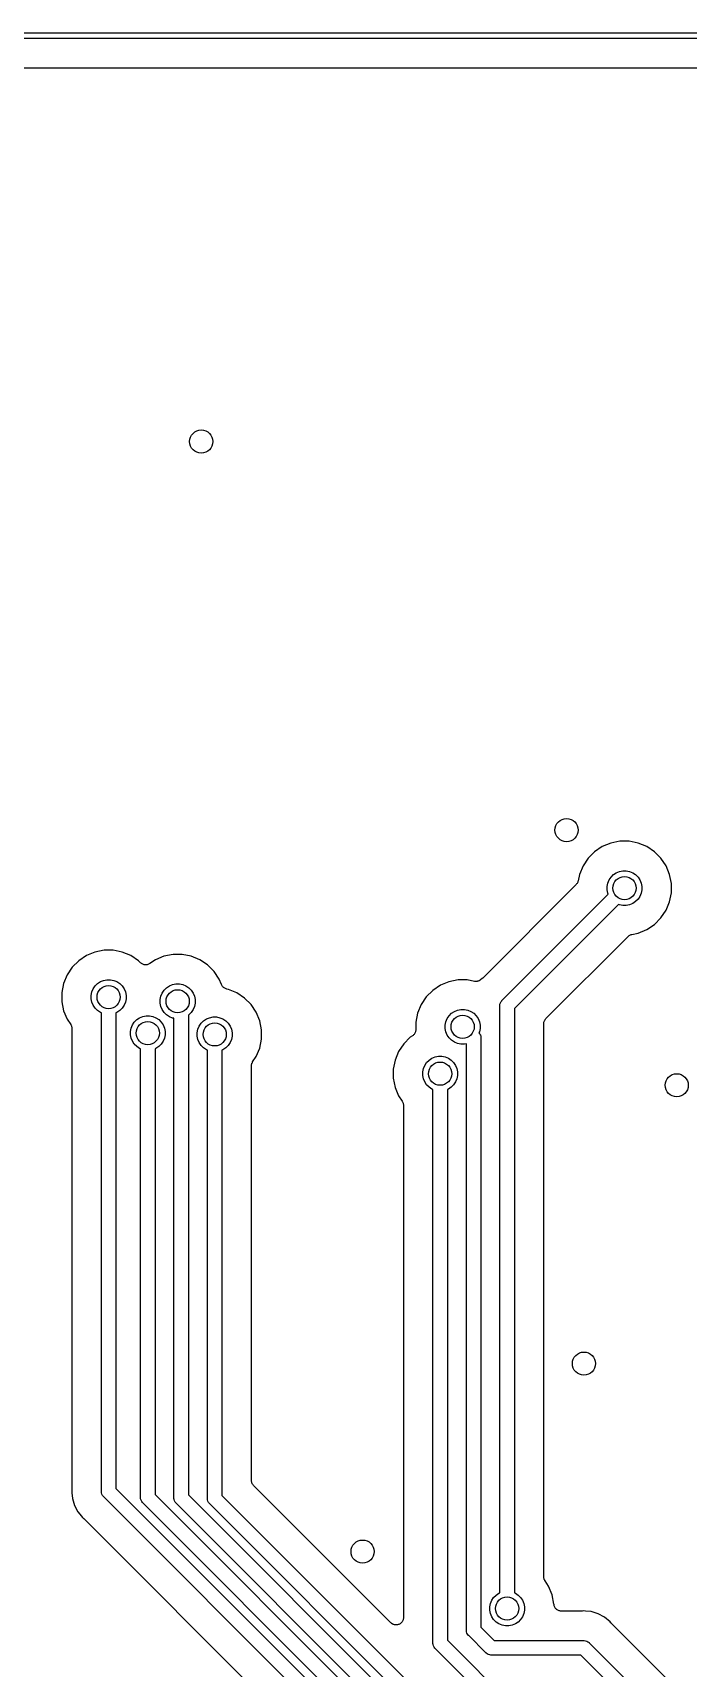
# Model space of a CAD drawing. Extents: x 3.61 to 7.55, y -5.8 to -3.38.
# Drawn here: x 4.307 to 4.752, y -4.49 to -3.38 of the extents above; entities that cross this region are included whole.
import ezdxf

# ---------------------------------------------------------------- set-up
doc = ezdxf.new("R2010")
doc.units = 0
doc.header["$MEASUREMENT"] = 0
doc.layers.add('BLACK', color=7, linetype='CONTINUOUS')

msp = doc.modelspace()

# ---------------------------------------------------------------- linework, layer by layer
at = {"layer": 'BLACK', "linetype": 'CONTINUOUS'}
for p, q in [((3.60836, -3.37992), (7.54518, -3.37992)), ((7.54331, -3.38386), (3.61024, -3.38386)), ((3.65797, -3.40386), (7.49583, -3.40386)), ((4.69938, -3.93004), (4.69359, -3.93244)), ((4.70553, -3.92882), (4.69938, -3.93004)), ((4.71179, -3.92882), (4.70553, -3.92882)), ((4.71794, -3.93004), (4.71179, -3.92882)), ((4.72373, -3.93244), (4.71794, -3.93004)), ((4.68395, -3.94035), (4.68047, -3.94556)), ((4.68838, -3.93592), (4.68395, -3.94035)), ((4.69359, -3.93244), (4.68838, -3.93592)), ((4.72894, -3.93592), (4.72373, -3.93244)), ((4.73337, -3.94035), (4.72894, -3.93592)), ((4.73685, -3.94556), (4.73337, -3.94035)), ((4.67807, -3.95135), (4.67722, -3.95563)), ((4.68047, -3.94556), (4.67807, -3.95135)), ((4.69949, -3.9531), (4.70113, -3.95146)), ((4.70113, -3.95146), (4.70307, -3.95016)), ((4.70307, -3.95016), (4.70522, -3.94927)), ((4.70522, -3.94927), (4.7075, -3.94882)), ((4.7075, -3.94882), (4.70982, -3.94882)), ((4.70982, -3.94882), (4.71211, -3.94927)), ((4.71211, -3.94927), (4.71426, -3.95016)), ((4.71426, -3.95016), (4.71619, -3.95146)), ((4.71619, -3.95146), (4.71784, -3.9531)), ((4.73925, -3.95135), (4.73685, -3.94556)), ((4.74047, -3.9575), (4.73925, -3.95135)), ((4.67585, -3.95819), (4.61235, -4.02169)), ((4.67615, -3.95784), (4.67585, -3.95819)), ((4.67644, -3.95749), (4.67615, -3.95784)), ((4.67645, -3.95746), (4.67644, -3.95749)), ((4.67647, -3.95744), (4.67645, -3.95746)), ((4.67669, -3.95704), (4.67647, -3.95744)), ((4.67691, -3.95663), (4.67669, -3.95704)), ((4.67692, -3.95661), (4.67691, -3.95663)), ((4.67693, -3.95658), (4.67692, -3.95661)), ((4.67707, -3.95614), (4.67693, -3.95658)), ((4.67721, -3.9557), (4.67707, -3.95614)), ((4.67722, -3.95565), (4.67721, -3.9557)), ((4.67722, -3.95563), (4.67722, -3.95565)), ((4.67722, -3.95565), (4.67722, -3.95565)), ((4.67722, -3.95565), (4.67722, -3.95565)), ((4.69685, -3.95947), (4.6973, -3.95718)), ((4.69685, -3.96179), (4.69685, -3.95947)), ((4.6973, -3.96407), (4.69685, -3.96179)), ((4.6973, -3.95718), (4.69819, -3.95504)), ((4.69819, -3.95504), (4.69949, -3.9531)), ((4.71784, -3.9531), (4.71913, -3.95504)), ((4.71913, -3.95504), (4.72002, -3.95718)), ((4.72002, -3.95718), (4.72047, -3.95947)), ((4.72047, -3.96179), (4.72002, -3.96407)), ((4.72047, -3.95947), (4.72047, -3.96179)), ((4.73925, -3.96991), (4.74047, -3.96376)), ((4.74047, -3.96376), (4.74047, -3.9575)), ((4.62563, -4.0367), (4.69758, -3.96475)), ((4.70454, -3.97171), (4.63386, -4.04239)), ((4.69758, -3.96475), (4.6973, -3.96407)), ((4.70522, -3.97199), (4.70454, -3.97171)), ((4.7075, -3.97244), (4.70522, -3.97199)), ((4.70982, -3.97244), (4.7075, -3.97244)), ((4.71211, -3.97199), (4.70982, -3.97244)), ((4.71426, -3.9711), (4.71211, -3.97199)), ((4.71619, -3.9698), (4.71426, -3.9711)), ((4.71784, -3.96816), (4.71619, -3.9698)), ((4.71913, -3.96622), (4.71784, -3.96816)), ((4.72002, -3.96407), (4.71913, -3.96622)), ((4.73685, -3.9757), (4.73925, -3.96991)), ((4.72373, -3.98882), (4.72894, -3.98534)), ((4.72894, -3.98534), (4.73337, -3.98091)), ((4.73337, -3.98091), (4.73685, -3.9757)), ((4.65532, -4.04921), (4.7111, -3.99344)), ((4.7111, -3.99344), (4.7111, -3.99343)), ((4.7111, -3.99343), (4.71111, -3.99343)), ((4.71111, -3.99343), (4.71115, -3.99339)), ((4.71111, -3.99343), (4.71111, -3.99343)), ((4.71115, -3.99339), (4.71151, -3.9931)), ((4.71151, -3.9931), (4.71186, -3.99281)), ((4.71186, -3.99281), (4.71189, -3.9928)), ((4.71189, -3.9928), (4.71191, -3.99278)), ((4.71191, -3.99278), (4.71232, -3.99257)), ((4.71232, -3.99257), (4.71272, -3.99235)), ((4.71272, -3.99235), (4.71275, -3.99235)), ((4.71275, -3.99235), (4.71278, -3.99233)), ((4.71278, -3.99233), (4.71322, -3.9922)), ((4.71322, -3.9922), (4.71366, -3.99207)), ((4.71366, -3.99207), (4.71794, -3.99122)), ((4.71794, -3.99122), (4.72373, -3.98882)), ((4.34329, -4.00642), (4.33808, -4.0099)), ((4.34908, -4.00402), (4.34329, -4.00642)), ((4.35523, -4.0028), (4.34908, -4.00402)), ((4.3615, -4.0028), (4.35523, -4.0028)), ((4.36764, -4.00402), (4.3615, -4.0028)), ((4.37343, -4.00642), (4.36764, -4.00402)), ((4.37864, -4.0099), (4.37343, -4.00642)), ((4.39596, -4.00689), (4.39017, -4.00929)), ((4.40211, -4.00567), (4.39596, -4.00689)), ((4.40837, -4.00567), (4.40211, -4.00567)), ((4.41452, -4.00689), (4.40837, -4.00567)), ((4.42031, -4.00929), (4.41452, -4.00689)), ((4.33365, -4.01433), (4.33017, -4.01954)), ((4.33808, -4.0099), (4.33365, -4.01433)), ((4.37999, -4.01125), (4.37864, -4.0099)), ((4.38036, -4.01155), (4.37999, -4.01125)), ((4.38072, -4.01185), (4.38036, -4.01155)), ((4.38073, -4.01186), (4.38072, -4.01185)), ((4.38075, -4.01187), (4.38073, -4.01186)), ((4.38116, -4.01209), (4.38075, -4.01187)), ((4.38157, -4.01232), (4.38116, -4.01209)), ((4.38159, -4.01232), (4.38157, -4.01232)), ((4.38161, -4.01233), (4.38159, -4.01232)), ((4.38206, -4.01247), (4.38161, -4.01233)), ((4.3825, -4.01261), (4.38206, -4.01247)), ((4.38252, -4.01261), (4.3825, -4.01261)), ((4.38254, -4.01262), (4.38252, -4.01261)), ((4.38301, -4.01266), (4.38254, -4.01262)), ((4.38347, -4.01272), (4.38301, -4.01266)), ((4.38349, -4.01271), (4.38347, -4.01272)), ((4.38351, -4.01272), (4.38349, -4.01271)), ((4.38398, -4.01267), (4.38351, -4.01272)), ((4.38445, -4.01263), (4.38398, -4.01267)), ((4.38446, -4.01263), (4.38445, -4.01263)), ((4.38448, -4.01262), (4.38446, -4.01263)), ((4.38493, -4.01249), (4.38448, -4.01262)), ((4.38538, -4.01236), (4.38493, -4.01249)), ((4.3854, -4.01235), (4.38538, -4.01236)), ((4.38542, -4.01234), (4.3854, -4.01235)), ((4.38583, -4.01213), (4.38542, -4.01234)), ((4.38625, -4.01191), (4.38583, -4.01213)), ((4.38628, -4.01189), (4.38625, -4.01191)), ((4.38631, -4.01187), (4.38628, -4.01189)), ((4.38628, -4.01189), (4.38628, -4.01189)), ((4.38628, -4.01189), (4.38628, -4.01189)), ((4.39017, -4.00929), (4.38631, -4.01187)), ((4.42552, -4.01277), (4.42031, -4.00929)), ((4.42995, -4.0172), (4.42552, -4.01277)), ((4.43343, -4.02241), (4.42995, -4.0172)), ((4.32777, -4.02533), (4.32655, -4.03147)), ((4.33017, -4.01954), (4.32777, -4.02533)), ((4.34701, -4.03116), (4.3479, -4.02901)), ((4.3479, -4.02901), (4.34919, -4.02708)), ((4.34919, -4.02708), (4.35083, -4.02543)), ((4.35083, -4.02543), (4.35277, -4.02414)), ((4.35277, -4.02414), (4.35492, -4.02325)), ((4.35492, -4.02325), (4.3572, -4.0228)), ((4.3572, -4.0228), (4.35953, -4.0228)), ((4.35953, -4.0228), (4.36181, -4.02325)), ((4.36181, -4.02325), (4.36396, -4.02414)), ((4.36396, -4.02414), (4.36589, -4.02543)), ((4.36589, -4.02543), (4.36754, -4.02708)), ((4.36754, -4.02708), (4.36883, -4.02901)), ((4.36883, -4.02901), (4.36972, -4.03116)), ((4.39477, -4.03189), (4.39606, -4.02995)), ((4.39606, -4.02995), (4.39771, -4.02831)), ((4.39771, -4.02831), (4.39964, -4.02702)), ((4.39964, -4.02702), (4.40179, -4.02613)), ((4.40179, -4.02613), (4.40408, -4.02567)), ((4.40408, -4.02567), (4.4064, -4.02567)), ((4.4064, -4.02567), (4.40868, -4.02613)), ((4.40868, -4.02613), (4.41083, -4.02702)), ((4.41083, -4.02702), (4.41277, -4.02831)), ((4.41277, -4.02831), (4.41441, -4.02995)), ((4.41441, -4.02995), (4.41571, -4.03189)), ((4.43498, -4.02615), (4.43343, -4.02241)), ((4.4352, -4.02656), (4.43498, -4.02615)), ((4.43541, -4.02698), (4.4352, -4.02656)), ((4.43543, -4.02699), (4.43541, -4.02698)), ((4.43544, -4.02702), (4.43543, -4.02699)), ((4.43573, -4.02737), (4.43544, -4.02702)), ((4.43602, -4.02774), (4.43573, -4.02737)), ((4.43604, -4.02775), (4.43602, -4.02774)), ((4.43606, -4.02777), (4.43604, -4.02775)), ((4.43641, -4.02806), (4.43606, -4.02777)), ((4.43677, -4.02836), (4.43641, -4.02806)), ((4.43679, -4.02838), (4.43677, -4.02836)), ((4.43681, -4.02839), (4.43679, -4.02838)), ((4.43722, -4.02861), (4.43681, -4.02839)), ((4.43762, -4.02884), (4.43722, -4.02861)), ((4.43765, -4.02884), (4.43762, -4.02884)), ((4.43767, -4.02885), (4.43765, -4.02884)), ((4.43811, -4.02899), (4.43767, -4.02885)), ((4.43855, -4.02913), (4.43811, -4.02899)), ((4.4386, -4.02914), (4.43855, -4.02913)), ((4.43862, -4.02915), (4.4386, -4.02914)), ((4.4386, -4.02914), (4.4386, -4.02914)), ((4.4386, -4.02914), (4.4386, -4.02914)), ((4.43968, -4.02936), (4.43862, -4.02915)), ((4.44547, -4.03175), (4.43968, -4.02936)), ((4.57847, -4.03008), (4.57404, -4.03451)), ((4.58368, -4.0266), (4.57847, -4.03008)), ((4.58947, -4.0242), (4.58368, -4.0266)), ((4.59562, -4.02298), (4.58947, -4.0242)), ((4.60188, -4.02298), (4.59562, -4.02298)), ((4.60676, -4.02395), (4.60188, -4.02298)), ((4.60698, -4.02397), (4.60676, -4.02395)), ((4.60719, -4.02402), (4.60698, -4.02397)), ((4.60746, -4.02402), (4.60719, -4.02402)), ((4.60773, -4.02405), (4.60746, -4.02402)), ((4.60795, -4.02403), (4.60773, -4.02405)), ((4.60817, -4.02403), (4.60795, -4.02403)), ((4.60843, -4.02398), (4.60817, -4.02403)), ((4.6087, -4.02395), (4.60843, -4.02398)), ((4.60891, -4.02389), (4.6087, -4.02395)), ((4.60913, -4.02385), (4.60891, -4.02389)), ((4.60938, -4.02375), (4.60913, -4.02385)), ((4.60964, -4.02367), (4.60938, -4.02375)), ((4.60983, -4.02357), (4.60964, -4.02367)), ((4.61003, -4.02349), (4.60983, -4.02357)), ((4.61026, -4.02334), (4.61003, -4.02349)), ((4.6105, -4.02321), (4.61026, -4.02334)), ((4.61067, -4.02307), (4.6105, -4.02321)), ((4.61085, -4.02296), (4.61067, -4.02307)), ((4.61091, -4.02291), (4.61085, -4.02296)), ((4.61199, -4.02202), (4.61091, -4.02291)), ((4.61214, -4.02187), (4.61199, -4.02202)), ((4.6123, -4.02174), (4.61214, -4.02187)), ((4.61235, -4.02169), (4.6123, -4.02174)), ((4.32655, -4.03147), (4.32655, -4.03774)), ((4.32655, -4.03774), (4.32777, -4.04389)), ((4.34655, -4.03344), (4.34701, -4.03116)), ((4.34655, -4.03577), (4.34655, -4.03344)), ((4.34701, -4.03805), (4.34655, -4.03577)), ((4.3479, -4.0402), (4.34701, -4.03805)), ((4.34919, -4.04214), (4.3479, -4.0402)), ((4.36883, -4.0402), (4.36754, -4.04214)), ((4.36972, -4.03805), (4.36883, -4.0402)), ((4.36972, -4.03116), (4.37017, -4.03344)), ((4.37017, -4.03577), (4.36972, -4.03805)), ((4.37017, -4.03344), (4.37017, -4.03577)), ((4.39343, -4.03632), (4.39388, -4.03404)), ((4.39343, -4.03865), (4.39343, -4.03632)), ((4.39388, -4.04093), (4.39343, -4.03865)), ((4.39388, -4.03404), (4.39477, -4.03189)), ((4.39477, -4.04308), (4.39388, -4.04093)), ((4.41571, -4.03189), (4.4166, -4.03404)), ((4.4166, -4.04093), (4.41571, -4.04308)), ((4.4166, -4.03404), (4.41705, -4.03632)), ((4.41705, -4.03865), (4.4166, -4.04093)), ((4.41705, -4.03632), (4.41705, -4.03865)), ((4.45068, -4.03524), (4.44547, -4.03175)), ((4.45511, -4.03967), (4.45068, -4.03524)), ((4.45859, -4.04488), (4.45511, -4.03967)), ((4.57056, -4.03972), (4.56816, -4.04551)), ((4.57404, -4.03451), (4.57056, -4.03972)), ((4.62399, -4.04035), (4.62409, -4.03939)), ((4.62402, -4.0406), (4.62399, -4.04035)), ((4.62402, -4.43896), (4.62402, -4.0406)), ((4.62409, -4.03939), (4.62437, -4.03846)), ((4.62437, -4.03846), (4.62483, -4.03761)), ((4.62483, -4.03761), (4.62529, -4.03705)), ((4.62529, -4.03705), (4.62544, -4.03686)), ((4.62529, -4.03705), (4.62529, -4.03705)), ((4.62544, -4.03686), (4.62563, -4.0367)), ((4.32777, -4.04389), (4.33017, -4.04967)), ((4.33017, -4.04967), (4.3326, -4.05331)), ((4.35083, -4.04378), (4.34919, -4.04214)), ((4.35277, -4.04507), (4.35083, -4.04378)), ((4.35344, -4.04535), (4.35277, -4.04507)), ((4.35344, -4.05155), (4.35344, -4.04535)), ((4.35344, -4.36993), (4.35344, -4.05155)), ((4.35344, -4.05155), (4.35344, -4.05155)), ((4.36396, -4.04507), (4.36328, -4.04535)), ((4.36328, -4.04535), (4.36328, -4.36814)), ((4.36589, -4.04378), (4.36396, -4.04507)), ((4.36754, -4.04214), (4.36589, -4.04378)), ((4.37447, -4.05346), (4.37576, -4.05153)), ((4.37576, -4.05153), (4.37741, -4.04988)), ((4.37741, -4.04988), (4.37934, -4.04859)), ((4.37934, -4.04859), (4.38149, -4.0477)), ((4.38149, -4.0477), (4.38377, -4.04724)), ((4.38377, -4.04724), (4.3861, -4.04724)), ((4.3861, -4.04724), (4.38838, -4.0477)), ((4.38838, -4.0477), (4.39053, -4.04859)), ((4.39053, -4.04859), (4.39247, -4.04988)), ((4.39247, -4.04988), (4.39411, -4.05153)), ((4.39411, -4.05153), (4.3954, -4.05346)), ((4.39606, -4.04501), (4.39477, -4.04308)), ((4.39771, -4.04666), (4.39606, -4.04501)), ((4.39964, -4.04795), (4.39771, -4.04666)), ((4.40179, -4.04884), (4.39964, -4.04795)), ((4.40275, -4.04903), (4.40179, -4.04884)), ((4.40275, -4.37443), (4.40275, -4.04903)), ((4.41277, -4.04666), (4.41259, -4.04678)), ((4.41259, -4.04678), (4.41259, -4.37263)), ((4.41441, -4.04501), (4.41277, -4.04666)), ((4.41571, -4.04308), (4.41441, -4.04501)), ((4.41994, -4.05435), (4.42123, -4.05242)), ((4.42123, -4.05242), (4.42287, -4.05077)), ((4.42287, -4.05077), (4.42481, -4.04948)), ((4.42481, -4.04948), (4.42696, -4.04859)), ((4.42696, -4.04859), (4.42924, -4.04813)), ((4.42924, -4.04813), (4.43157, -4.04813)), ((4.43157, -4.04813), (4.43385, -4.04859)), ((4.43385, -4.04859), (4.436, -4.04948)), ((4.436, -4.04948), (4.43793, -4.05077)), ((4.43793, -4.05077), (4.43958, -4.05242)), ((4.43958, -4.05242), (4.44087, -4.05435)), ((4.46099, -4.05067), (4.45859, -4.04488)), ((4.46221, -4.05681), (4.46099, -4.05067)), ((4.56816, -4.04551), (4.56694, -4.05166)), ((4.56694, -4.05166), (4.56694, -4.05673)), ((4.58694, -4.05363), (4.58739, -4.05135)), ((4.58739, -4.05135), (4.58828, -4.0492)), ((4.58828, -4.0492), (4.58958, -4.04726)), ((4.58958, -4.04726), (4.59122, -4.04562)), ((4.59122, -4.04562), (4.59316, -4.04432)), ((4.59316, -4.04432), (4.59531, -4.04343)), ((4.59531, -4.04343), (4.59759, -4.04298)), ((4.59759, -4.04298), (4.59991, -4.04298)), ((4.59991, -4.04298), (4.6022, -4.04343)), ((4.6022, -4.04343), (4.60435, -4.04432)), ((4.60435, -4.04432), (4.60628, -4.04562)), ((4.60628, -4.04562), (4.60793, -4.04726)), ((4.60793, -4.04726), (4.60922, -4.0492)), ((4.60922, -4.0492), (4.61011, -4.05135)), ((4.61011, -4.05135), (4.61056, -4.05363)), ((4.63386, -4.04239), (4.63386, -4.43896)), ((4.65386, -4.05268), (4.65391, -4.05222)), ((4.65386, -4.05273), (4.65386, -4.05268)), ((4.65386, -4.05275), (4.65386, -4.05273)), ((4.65386, -4.05273), (4.65386, -4.05273)), ((4.65386, -4.05273), (4.65386, -4.05273)), ((4.65386, -4.42823), (4.65386, -4.05275)), ((4.65391, -4.05222), (4.65396, -4.05176)), ((4.65396, -4.05173), (4.65397, -4.05171)), ((4.65396, -4.05176), (4.65396, -4.05173)), ((4.65397, -4.05171), (4.65411, -4.05127)), ((4.65411, -4.05127), (4.65424, -4.05083)), ((4.65424, -4.05083), (4.65425, -4.0508)), ((4.65425, -4.0508), (4.65426, -4.05078)), ((4.65426, -4.05078), (4.65449, -4.05037)), ((4.65449, -4.05037), (4.6547, -4.04997)), ((4.6547, -4.04997), (4.65472, -4.04995)), ((4.65472, -4.04995), (4.65473, -4.04992)), ((4.65473, -4.04992), (4.65503, -4.04957)), ((4.65503, -4.04957), (4.65532, -4.04921)), ((4.3326, -4.05331), (4.33261, -4.05332)), ((4.33261, -4.05332), (4.33261, -4.05332)), ((4.33261, -4.05332), (4.33261, -4.05332)), ((4.33261, -4.05332), (4.33264, -4.05336)), ((4.33264, -4.05336), (4.33285, -4.05377)), ((4.33285, -4.05377), (4.33306, -4.05418)), ((4.33306, -4.05418), (4.33307, -4.05421)), ((4.33307, -4.05421), (4.33309, -4.05423)), ((4.33309, -4.05423), (4.33321, -4.05467)), ((4.33321, -4.05467), (4.33335, -4.05511)), ((4.33335, -4.05511), (4.33335, -4.05514)), ((4.33335, -4.05514), (4.33336, -4.05517)), ((4.33336, -4.05517), (4.3334, -4.05563)), ((4.3334, -4.05563), (4.33344, -4.05608)), ((4.33344, -4.05608), (4.33344, -4.3687)), ((4.37313, -4.05789), (4.37358, -4.05561)), ((4.37313, -4.06022), (4.37313, -4.05789)), ((4.37358, -4.0625), (4.37313, -4.06022)), ((4.37358, -4.05561), (4.37447, -4.05346)), ((4.37447, -4.06465), (4.37358, -4.0625)), ((4.3954, -4.05346), (4.39629, -4.05561)), ((4.39629, -4.0625), (4.3954, -4.06465)), ((4.39629, -4.05561), (4.39675, -4.05789)), ((4.39675, -4.06022), (4.39629, -4.0625)), ((4.39675, -4.05789), (4.39675, -4.06022)), ((4.41859, -4.05878), (4.41905, -4.0565)), ((4.41859, -4.06111), (4.41859, -4.05878)), ((4.41905, -4.06339), (4.41859, -4.06111)), ((4.41905, -4.0565), (4.41994, -4.05435)), ((4.41994, -4.06554), (4.41905, -4.06339)), ((4.44087, -4.05435), (4.44176, -4.0565)), ((4.44176, -4.06339), (4.44087, -4.06554)), ((4.44176, -4.0565), (4.44221, -4.05878)), ((4.44221, -4.06111), (4.44176, -4.06339)), ((4.44221, -4.05878), (4.44221, -4.06111)), ((4.46099, -4.06922), (4.46221, -4.06308)), ((4.46221, -4.06308), (4.46221, -4.05681)), ((4.56319, -4.0619), (4.55876, -4.06634)), ((4.56472, -4.06089), (4.56319, -4.0619)), ((4.56508, -4.06059), (4.56472, -4.06089)), ((4.56544, -4.0603), (4.56508, -4.06059)), ((4.56545, -4.06028), (4.56544, -4.0603)), ((4.56547, -4.06027), (4.56545, -4.06028)), ((4.56577, -4.05991), (4.56547, -4.06027)), ((4.56607, -4.05955), (4.56577, -4.05991)), ((4.56608, -4.05953), (4.56607, -4.05955)), ((4.56609, -4.05951), (4.56608, -4.05953)), ((4.56631, -4.0591), (4.56609, -4.05951)), ((4.56654, -4.0587), (4.56631, -4.0591)), ((4.56655, -4.05865), (4.56654, -4.05868)), ((4.56654, -4.05868), (4.56654, -4.0587)), ((4.56669, -4.05821), (4.56655, -4.05865)), ((4.56683, -4.05777), (4.56669, -4.05821)), ((4.56684, -4.05772), (4.56683, -4.05774)), ((4.56683, -4.05774), (4.56683, -4.05777)), ((4.56689, -4.05726), (4.56684, -4.05772)), ((4.56694, -4.0568), (4.56689, -4.05726)), ((4.56694, -4.05673), (4.56694, -4.05675)), ((4.56694, -4.05675), (4.56694, -4.05675)), ((4.56694, -4.05675), (4.56694, -4.05675)), ((4.56694, -4.05675), (4.56694, -4.0568)), ((4.58694, -4.05595), (4.58694, -4.05363)), ((4.58739, -4.05824), (4.58694, -4.05595)), ((4.58828, -4.06039), (4.58739, -4.05824)), ((4.58958, -4.06232), (4.58828, -4.06039)), ((4.59122, -4.06397), (4.58958, -4.06232)), ((4.61011, -4.05824), (4.60983, -4.05891)), ((4.60983, -4.05891), (4.60985, -4.05894)), ((4.60985, -4.05894), (4.61032, -4.0595)), ((4.61056, -4.05595), (4.61011, -4.05824)), ((4.61032, -4.0595), (4.6107, -4.06022)), ((4.61056, -4.05363), (4.61056, -4.05595)), ((4.6107, -4.06022), (4.61077, -4.06035)), ((4.61077, -4.06035), (4.61105, -4.06128)), ((4.61105, -4.06128), (4.61113, -4.062)), ((4.61113, -4.062), (4.61113, -4.062)), ((4.61113, -4.062), (4.61115, -4.06224)), ((4.61115, -4.06224), (4.61113, -4.06249)), ((4.61113, -4.06249), (4.61113, -4.46243)), ((4.37576, -4.06658), (4.37447, -4.06465)), ((4.37741, -4.06823), (4.37576, -4.06658)), ((4.37934, -4.06952), (4.37741, -4.06823)), ((4.38002, -4.0698), (4.37934, -4.06952)), ((4.38002, -4.3741), (4.38002, -4.0698)), ((4.39053, -4.06952), (4.38986, -4.0698)), ((4.38986, -4.0698), (4.38986, -4.3723)), ((4.39247, -4.06823), (4.39053, -4.06952)), ((4.39411, -4.06658), (4.39247, -4.06823)), ((4.3954, -4.06465), (4.39411, -4.06658)), ((4.42123, -4.06747), (4.41994, -4.06554)), ((4.42287, -4.06912), (4.42123, -4.06747)), ((4.42481, -4.07041), (4.42287, -4.06912)), ((4.42548, -4.07069), (4.42481, -4.07041)), ((4.42548, -4.37476), (4.42548, -4.07069)), ((4.436, -4.07041), (4.43532, -4.07069)), ((4.43532, -4.07069), (4.43532, -4.37296)), ((4.43793, -4.06912), (4.436, -4.07041)), ((4.43958, -4.06747), (4.43793, -4.06912)), ((4.44087, -4.06554), (4.43958, -4.06747)), ((4.45617, -4.07864), (4.45859, -4.07501)), ((4.45859, -4.07501), (4.46099, -4.06922)), ((4.55528, -4.07155), (4.55288, -4.07734)), ((4.55876, -4.06634), (4.55528, -4.07155)), ((4.58003, -4.07526), (4.58231, -4.0748)), ((4.58231, -4.0748), (4.58463, -4.0748)), ((4.58463, -4.0748), (4.58692, -4.07526)), ((4.59316, -4.06526), (4.59122, -4.06397)), ((4.59531, -4.06615), (4.59316, -4.06526)), ((4.59759, -4.0666), (4.59531, -4.06615)), ((4.59991, -4.0666), (4.59759, -4.0666)), ((4.60128, -4.06633), (4.59991, -4.0666)), ((4.60128, -4.46423), (4.60128, -4.06633)), ((4.45532, -4.08135), (4.45538, -4.08089)), ((4.45532, -4.08141), (4.45532, -4.08135)), ((4.45532, -4.08142), (4.45532, -4.08141)), ((4.45532, -4.08141), (4.45532, -4.08141)), ((4.45532, -4.08141), (4.45532, -4.08141)), ((4.45532, -4.3626), (4.45532, -4.08142)), ((4.45538, -4.08089), (4.45542, -4.08044)), ((4.45542, -4.08044), (4.45543, -4.08041)), ((4.45543, -4.08038), (4.45557, -4.07994)), ((4.45543, -4.08041), (4.45543, -4.08038)), ((4.45557, -4.07994), (4.45571, -4.0795)), ((4.45571, -4.0795), (4.45572, -4.07948)), ((4.45572, -4.07948), (4.45573, -4.07945)), ((4.45573, -4.07945), (4.45595, -4.07905)), ((4.45595, -4.07905), (4.45617, -4.07864)), ((4.55288, -4.07734), (4.55166, -4.08348)), ((4.55166, -4.08348), (4.55166, -4.08975)), ((4.57166, -4.08545), (4.57211, -4.08317)), ((4.57166, -4.08778), (4.57166, -4.08545)), ((4.57211, -4.08317), (4.573, -4.08102)), ((4.573, -4.08102), (4.5743, -4.07909)), ((4.5743, -4.07909), (4.57594, -4.07744)), ((4.57594, -4.07744), (4.57788, -4.07615)), ((4.57788, -4.07615), (4.58003, -4.07526)), ((4.58692, -4.07526), (4.58907, -4.07615)), ((4.58907, -4.07615), (4.591, -4.07744)), ((4.591, -4.07744), (4.59265, -4.07909)), ((4.59265, -4.07909), (4.59394, -4.08102)), ((4.59394, -4.08102), (4.59483, -4.08317)), ((4.59483, -4.08317), (4.59528, -4.08545)), ((4.59528, -4.08545), (4.59528, -4.08778)), ((4.55166, -4.08975), (4.55288, -4.09589)), ((4.55288, -4.09589), (4.55528, -4.10168)), ((4.57211, -4.09006), (4.57166, -4.08778)), ((4.573, -4.09221), (4.57211, -4.09006)), ((4.5743, -4.09414), (4.573, -4.09221)), ((4.57594, -4.09579), (4.5743, -4.09414)), ((4.57788, -4.09708), (4.57594, -4.09579)), ((4.57855, -4.09736), (4.57788, -4.09708)), ((4.58907, -4.09708), (4.58839, -4.09736)), ((4.591, -4.09579), (4.58907, -4.09708)), ((4.59265, -4.09414), (4.591, -4.09579)), ((4.59394, -4.09221), (4.59265, -4.09414)), ((4.59483, -4.09006), (4.59394, -4.09221)), ((4.59528, -4.08778), (4.59483, -4.09006)), ((4.55528, -4.10168), (4.55771, -4.10531)), ((4.55771, -4.10531), (4.55771, -4.10532)), ((4.55771, -4.10532), (4.55771, -4.10533)), ((4.55771, -4.10533), (4.55772, -4.10533)), ((4.55772, -4.10533), (4.55775, -4.10537)), ((4.55775, -4.10537), (4.55796, -4.10578)), ((4.55796, -4.10578), (4.55817, -4.10619)), ((4.55817, -4.10619), (4.55818, -4.10621)), ((4.55818, -4.10621), (4.55819, -4.10624)), ((4.55819, -4.10624), (4.55832, -4.10668)), ((4.55832, -4.10668), (4.55846, -4.10712)), ((4.55846, -4.10712), (4.55846, -4.10715)), ((4.55846, -4.10715), (4.55847, -4.10718)), ((4.55847, -4.10718), (4.55851, -4.10763)), ((4.55851, -4.10763), (4.55855, -4.10809)), ((4.55855, -4.10809), (4.55855, -4.45583)), ((4.57855, -4.10356), (4.57855, -4.09736)), ((4.57855, -4.47299), (4.57855, -4.10356)), ((4.57855, -4.10356), (4.57855, -4.10356)), ((4.58839, -4.09736), (4.58839, -4.4712)), ((4.45537, -4.36306), (4.45532, -4.3626)), ((4.45541, -4.36352), (4.45537, -4.36306)), ((4.45542, -4.36355), (4.45541, -4.36352)), ((4.45542, -4.36358), (4.45542, -4.36355)), ((4.45555, -4.36401), (4.45542, -4.36358)), ((4.33342, -4.36919), (4.33332, -4.37017)), ((4.33332, -4.37017), (4.33342, -4.37115)), ((4.33344, -4.36877), (4.33342, -4.36898)), ((4.33342, -4.36898), (4.33342, -4.36919)), ((4.33342, -4.37115), (4.33342, -4.37116)), ((4.33342, -4.37116), (4.3338, -4.37506)), ((4.33344, -4.3687), (4.33344, -4.36877)), ((4.35342, -4.37017), (4.35344, -4.36993)), ((4.35344, -4.37041), (4.35342, -4.37017)), ((4.35344, -4.37042), (4.35344, -4.37041)), ((4.35351, -4.37114), (4.35344, -4.37042)), ((4.35379, -4.37207), (4.35351, -4.37114)), ((4.35425, -4.37292), (4.35379, -4.37207)), ((4.35487, -4.37367), (4.35425, -4.37292)), ((4.35505, -4.37382), (4.35487, -4.37367)), ((4.57285, -4.59162), (4.35505, -4.37382)), ((4.36328, -4.36814), (4.57854, -4.58339)), ((4.37999, -4.37434), (4.38002, -4.3741)), ((4.38002, -4.37458), (4.37999, -4.37434)), ((4.38002, -4.37464), (4.38002, -4.37458)), ((4.38009, -4.37531), (4.38002, -4.37464)), ((4.38986, -4.3723), (4.5851, -4.56755)), ((4.40272, -4.37467), (4.40275, -4.37443)), ((4.40275, -4.37491), (4.40272, -4.37467)), ((4.41259, -4.37263), (4.59166, -4.55171)), ((4.42546, -4.375), (4.42548, -4.37476)), ((4.43532, -4.37296), (4.59823, -4.53586)), ((4.45568, -4.36446), (4.45555, -4.36401)), ((4.45569, -4.36448), (4.45568, -4.36446)), ((4.4557, -4.36451), (4.45569, -4.36448)), ((4.45592, -4.36492), (4.4557, -4.36451)), ((4.45613, -4.36533), (4.45592, -4.36492)), ((4.45615, -4.36535), (4.45613, -4.36533)), ((4.45616, -4.36537), (4.45615, -4.36535)), ((4.45645, -4.36573), (4.45616, -4.36537)), ((4.45674, -4.36609), (4.45645, -4.36573)), ((4.45678, -4.36613), (4.45674, -4.36609)), ((4.45679, -4.36614), (4.45678, -4.36613)), ((4.45678, -4.36613), (4.45678, -4.36613)), ((4.45678, -4.36613), (4.45678, -4.36613)), ((4.55001, -4.45937), (4.45679, -4.36614)), ((4.3338, -4.37506), (4.33523, -4.37976)), ((4.33523, -4.37976), (4.33754, -4.38409)), ((4.33754, -4.38409), (4.3388, -4.38562)), ((4.3388, -4.38562), (4.3388, -4.38562)), ((4.3388, -4.38562), (4.34066, -4.38788)), ((4.38037, -4.37624), (4.38009, -4.37531)), ((4.38083, -4.37709), (4.38037, -4.37624)), ((4.38129, -4.37765), (4.38083, -4.37709)), ((4.38144, -4.37784), (4.38129, -4.37765)), ((4.38163, -4.37799), (4.38144, -4.37784)), ((4.57941, -4.57578), (4.38163, -4.37799)), ((4.40282, -4.37563), (4.40275, -4.37491)), ((4.40275, -4.37491), (4.40275, -4.37491)), ((4.4031, -4.37656), (4.40282, -4.37563)), ((4.40356, -4.37742), (4.4031, -4.37656)), ((4.40417, -4.37817), (4.40356, -4.37742)), ((4.40436, -4.37832), (4.40417, -4.37817)), ((4.58598, -4.55994), (4.40436, -4.37832)), ((4.42548, -4.37524), (4.42546, -4.375)), ((4.42552, -4.37559), (4.42548, -4.37524)), ((4.42555, -4.37596), (4.42552, -4.37559)), ((4.42583, -4.37689), (4.42555, -4.37596)), ((4.42629, -4.37774), (4.42583, -4.37689)), ((4.42672, -4.37827), (4.42629, -4.37774)), ((4.42691, -4.37849), (4.42672, -4.37827)), ((4.42709, -4.37865), (4.42691, -4.37849)), ((4.59254, -4.54409), (4.42709, -4.37865)), ((4.34066, -4.38788), (4.34142, -4.38851)), ((4.34142, -4.38851), (4.34147, -4.38855)), ((4.34147, -4.38855), (4.34162, -4.3887)), ((4.34162, -4.3887), (4.34178, -4.38884)), ((4.34178, -4.38884), (4.52364, -4.5707)), ((4.6539, -4.42869), (4.65386, -4.42823)), ((4.65394, -4.42915), (4.6539, -4.42869)), ((4.65395, -4.42917), (4.65394, -4.42915)), ((4.65395, -4.4292), (4.65395, -4.42917)), ((4.65409, -4.42964), (4.65395, -4.4292)), ((4.65421, -4.43008), (4.65409, -4.42964)), ((4.65423, -4.43011), (4.65421, -4.43008)), ((4.65424, -4.43014), (4.65423, -4.43011)), ((4.65445, -4.43054), (4.65424, -4.43014)), ((4.61976, -4.44218), (4.62141, -4.44053)), ((4.62141, -4.44053), (4.62334, -4.43924)), ((4.62334, -4.43924), (4.62402, -4.43896)), ((4.63386, -4.43896), (4.63453, -4.43924)), ((4.63453, -4.43924), (4.63647, -4.44053)), ((4.63647, -4.44053), (4.63811, -4.44218)), ((4.65466, -4.43095), (4.65445, -4.43054)), ((4.65469, -4.431), (4.65466, -4.43095)), ((4.6547, -4.43101), (4.65469, -4.431)), ((4.65469, -4.431), (4.65469, -4.431)), ((4.65469, -4.431), (4.65469, -4.431)), ((4.65713, -4.43464), (4.6547, -4.43101)), ((4.65953, -4.44043), (4.65713, -4.43464)), ((4.66077, -4.44669), (4.65953, -4.44043)), ((4.61713, -4.44855), (4.61758, -4.44626)), ((4.61713, -4.45087), (4.61713, -4.44855)), ((4.61758, -4.45315), (4.61713, -4.45087)), ((4.61758, -4.44626), (4.61847, -4.44411)), ((4.61847, -4.44411), (4.61976, -4.44218)), ((4.63811, -4.44218), (4.6394, -4.44411)), ((4.6394, -4.44411), (4.64029, -4.44626)), ((4.64029, -4.44626), (4.64075, -4.44855)), ((4.64075, -4.45087), (4.64029, -4.45315)), ((4.64075, -4.44855), (4.64075, -4.45087)), ((4.66079, -4.44693), (4.66077, -4.44669)), ((4.66084, -4.44739), (4.66079, -4.44693)), ((4.66084, -4.44741), (4.66084, -4.44739)), ((4.66084, -4.44743), (4.66084, -4.44741)), ((4.66098, -4.44788), (4.66084, -4.44743)), ((4.66111, -4.44833), (4.66098, -4.44788)), ((4.66112, -4.44835), (4.66111, -4.44833)), ((4.66113, -4.44836), (4.66112, -4.44835)), ((4.66135, -4.44878), (4.66113, -4.44836)), ((4.66156, -4.44919), (4.66135, -4.44878)), ((4.66158, -4.44921), (4.66156, -4.44919)), ((4.66158, -4.44922), (4.66158, -4.44921)), ((4.66188, -4.44959), (4.66158, -4.44922)), ((4.66218, -4.44996), (4.66188, -4.44959)), ((4.66219, -4.44997), (4.66218, -4.44996)), ((4.6622, -4.44998), (4.66219, -4.44997)), ((4.66256, -4.45028), (4.6622, -4.44998)), ((4.66292, -4.45058), (4.66256, -4.45028)), ((4.66294, -4.45059), (4.66292, -4.45058)), ((4.66295, -4.4506), (4.66294, -4.45059)), ((4.66337, -4.45083), (4.66295, -4.4506)), ((4.66378, -4.45105), (4.66337, -4.45083)), ((4.66379, -4.45106), (4.66378, -4.45105)), ((4.66381, -4.45107), (4.66379, -4.45106)), ((4.66426, -4.45121), (4.66381, -4.45107)), ((4.66471, -4.45135), (4.66426, -4.45121)), ((4.66473, -4.45135), (4.66471, -4.45135)), ((4.66474, -4.45135), (4.66473, -4.45135)), ((4.66521, -4.4514), (4.66474, -4.45135)), ((4.66568, -4.45146), (4.66521, -4.4514)), ((4.66571, -4.45146), (4.66568, -4.45146)), ((4.66575, -4.45146), (4.66571, -4.45146)), ((4.66571, -4.45146), (4.66571, -4.45146)), ((4.66571, -4.45146), (4.66571, -4.45146)), ((4.67963, -4.45146), (4.66575, -4.45146)), ((4.67984, -4.45144), (4.67963, -4.45146)), ((4.68005, -4.45144), (4.67984, -4.45144)), ((4.68012, -4.45143), (4.68005, -4.45144)), ((4.6811, -4.45134), (4.68012, -4.45143)), ((4.68208, -4.45143), (4.6811, -4.45134)), ((4.68599, -4.45182), (4.68208, -4.45143)), ((4.68208, -4.45143), (4.68208, -4.45143)), ((4.69069, -4.45324), (4.68599, -4.45182)), ((4.55038, -4.45967), (4.55001, -4.45937)), ((4.55075, -4.45998), (4.55038, -4.45967)), ((4.55076, -4.45998), (4.55075, -4.45998)), ((4.55077, -4.45999), (4.55076, -4.45998)), ((4.55119, -4.46021), (4.55077, -4.45999)), ((4.55161, -4.46044), (4.55119, -4.46021)), ((4.55162, -4.46044), (4.55161, -4.46044)), ((4.55163, -4.46045), (4.55162, -4.46044)), ((4.55209, -4.46059), (4.55163, -4.46045)), ((4.55254, -4.46073), (4.55209, -4.46059)), ((4.55255, -4.46073), (4.55254, -4.46073)), ((4.55256, -4.46073), (4.55255, -4.46073)), ((4.55304, -4.46078), (4.55256, -4.46073)), ((4.55352, -4.46083), (4.55304, -4.46078)), ((4.55353, -4.46083), (4.55352, -4.46083)), ((4.55352, -4.46083), (4.55352, -4.46083)), ((4.55401, -4.46078), (4.55353, -4.46083)), ((4.55449, -4.46074), (4.55401, -4.46078)), ((4.5545, -4.46074), (4.55449, -4.46074)), ((4.55498, -4.4606), (4.5545, -4.46074)), ((4.5545, -4.46074), (4.5545, -4.46074)), ((4.55542, -4.46047), (4.55498, -4.4606)), ((4.55543, -4.46046), (4.55542, -4.46047)), ((4.55544, -4.46046), (4.55543, -4.46046)), ((4.55587, -4.46023), (4.55544, -4.46046)), ((4.55629, -4.46001), (4.55587, -4.46023)), ((4.5563, -4.46), (4.55629, -4.46001)), ((4.55629, -4.46001), (4.55629, -4.46001)), ((4.55668, -4.4597), (4.5563, -4.46)), ((4.55705, -4.4594), (4.55668, -4.4597)), ((4.55706, -4.45939), (4.55705, -4.4594)), ((4.55705, -4.4594), (4.55705, -4.4594)), ((4.55738, -4.45901), (4.55706, -4.45939)), ((4.55768, -4.45866), (4.55738, -4.45901)), ((4.55769, -4.45864), (4.55768, -4.45865)), ((4.55768, -4.45865), (4.55768, -4.45866)), ((4.55792, -4.45822), (4.55769, -4.45864)), ((4.55815, -4.4578), (4.55792, -4.45822)), ((4.5583, -4.45732), (4.55815, -4.45778)), ((4.55815, -4.45778), (4.55815, -4.45779)), ((4.55815, -4.45779), (4.55815, -4.4578)), ((4.55844, -4.45687), (4.5583, -4.45732)), ((4.5585, -4.45638), (4.55844, -4.45685)), ((4.55844, -4.45685), (4.55844, -4.45686)), ((4.55844, -4.45686), (4.55844, -4.45687)), ((4.55855, -4.4559), (4.5585, -4.45638)), ((4.55855, -4.45583), (4.55855, -4.45588)), ((4.55855, -4.45588), (4.55855, -4.45588)), ((4.55855, -4.45588), (4.55855, -4.45588)), ((4.55855, -4.45588), (4.55855, -4.4559)), ((4.61113, -4.46243), (4.62015, -4.47146)), ((4.61847, -4.4553), (4.61758, -4.45315)), ((4.61976, -4.45724), (4.61847, -4.4553)), ((4.62141, -4.45888), (4.61976, -4.45724)), ((4.62334, -4.46018), (4.62141, -4.45888)), ((4.62549, -4.46107), (4.62334, -4.46018)), ((4.62777, -4.46152), (4.62549, -4.46107)), ((4.6301, -4.46152), (4.62777, -4.46152)), ((4.63238, -4.46107), (4.6301, -4.46152)), ((4.63453, -4.46018), (4.63238, -4.46107)), ((4.63647, -4.45888), (4.63453, -4.46018)), ((4.63811, -4.45724), (4.63647, -4.45888)), ((4.6394, -4.4553), (4.63811, -4.45724)), ((4.64029, -4.45315), (4.6394, -4.4553)), ((4.69502, -4.45556), (4.69069, -4.45324)), ((4.69881, -4.45867), (4.69502, -4.45556)), ((4.69944, -4.45943), (4.69881, -4.45867)), ((4.69958, -4.45958), (4.69944, -4.45943)), ((4.69972, -4.45975), (4.69958, -4.45958)), ((4.69976, -4.4598), (4.69972, -4.45975)), ((4.83164, -4.59167), (4.69976, -4.4598)), ((4.57853, -4.47324), (4.57855, -4.47299)), ((4.57855, -4.47348), (4.57853, -4.47324)), ((4.57862, -4.4742), (4.57855, -4.47348)), ((4.57855, -4.47348), (4.57855, -4.47348)), ((4.5789, -4.47513), (4.57862, -4.4742)), ((4.58839, -4.4712), (4.63722, -4.52002)), ((4.60126, -4.46447), (4.60128, -4.46423)), ((4.60128, -4.46471), (4.60126, -4.46447)), ((4.60132, -4.46507), (4.60128, -4.46471)), ((4.60135, -4.46544), (4.60132, -4.46507)), ((4.60164, -4.46636), (4.60135, -4.46544)), ((4.60209, -4.46722), (4.60164, -4.46636)), ((4.60251, -4.46773), (4.60209, -4.46722)), ((4.60271, -4.46797), (4.60251, -4.46773)), ((4.6029, -4.46812), (4.60271, -4.46797)), ((4.61446, -4.47969), (4.6029, -4.46812)), ((4.62015, -4.47146), (4.68086, -4.47146)), ((4.68086, -4.47146), (4.6811, -4.47143)), ((4.6811, -4.47143), (4.68134, -4.47146)), ((4.68134, -4.47146), (4.68134, -4.47146)), ((4.68134, -4.47146), (4.68207, -4.47153)), ((4.68207, -4.47153), (4.683, -4.47181)), ((4.683, -4.47181), (4.68385, -4.47227)), ((4.68385, -4.47227), (4.6846, -4.47288)), ((4.6846, -4.47288), (4.68475, -4.47307)), ((4.68475, -4.47307), (4.81836, -4.60668)), ((4.57936, -4.47598), (4.5789, -4.47513)), ((4.57997, -4.47673), (4.57936, -4.47598)), ((4.58016, -4.47689), (4.57997, -4.47673)), ((4.63153, -4.52825), (4.58016, -4.47689)), ((4.61461, -4.47987), (4.61446, -4.47969)), ((4.6148, -4.48003), (4.61461, -4.47987)), ((4.61536, -4.48049), (4.6148, -4.48003)), ((4.61608, -4.48088), (4.61536, -4.48049)), ((4.61622, -4.48095), (4.61608, -4.48088)), ((4.61715, -4.48123), (4.61622, -4.48095)), ((4.61787, -4.4813), (4.61715, -4.48123)), ((4.61811, -4.48132), (4.61787, -4.4813)), ((4.61787, -4.4813), (4.61787, -4.4813)), ((4.61835, -4.4813), (4.61811, -4.48132)), ((4.67906, -4.4813), (4.61835, -4.4813)), ((4.81013, -4.61237), (4.67906, -4.4813))]:
    msp.add_line(p, q, dxfattribs=at)
at = {"layer": 'BLACK'}
for centre in [(4.42126, -3.65748), (4.66929, -3.92126), (4.70866, -3.96063), (4.35836, -4.03461), (4.40524, -4.03748), (4.38494, -4.05906), (4.4304, -4.05994), (4.59875, -4.05479), (4.58347, -4.08661), (4.74409, -4.09449), (4.6811, -4.28346), (4.53082, -4.41107), (4.62894, -4.44971)]:
    msp.add_circle(centre, 0.00787, dxfattribs=at)

doc.saveas('drawing.dxf')
